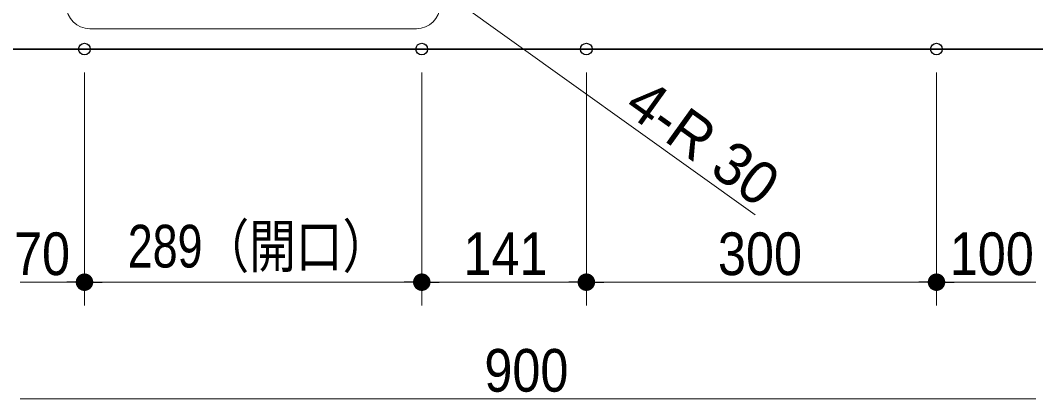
# Model space of a CAD drawing. Units: millimetres, scale not verified. Extents: x -6062 to 6062, y -3045 to 3045.
# Drawn here: x -2097 to -1228, y 565 to 890 of the extents above; entities that cross this region are included whole.
import ezdxf
from ezdxf.enums import TextEntityAlignment as Align

# ---------------------------------------------------------------- set-up
doc = ezdxf.new("R2010")
doc.units = ezdxf.units.MM
doc.header["$LTSCALE"] = 20
doc.header["$PDMODE"] = 32
doc.header["$PDSIZE"] = 10
for name, color, linetype, lineweight in [('0-2_5ボウル・キャビネット', 7, 'Continuous', 15), ('0-3_2寸法-2', 7, 'Continuous', 15), ('0-4_0', 7, 'Continuous', 25), ('0-6_2寸法-1', 7, 'Continuous', 15)]:
    doc.layers.add(name, color=color, linetype=linetype, lineweight=lineweight)
doc.layers.add('0-5_Defpoints', color=7, linetype='Continuous')
doc.styles.add('ＭＳ Ｐゴシック', font='')
doc.styles.get('ＭＳ Ｐゴシック').set_extended_font_data('MS PGothic')

# ---------------------------------------------------------------- blocks, each defined once
blk = doc.blocks.new('_Dot')
at = {"layer": '0-4_0'}
blk.add_line((-10, 0), (-20, 0), dxfattribs=at)
for points in [[(0, 0), (-10, 0), (-9.92, 1.25)], [(0, 0), (-9.92, -1.25), (-10, 0)], [(0, 0), (-9.92, 1.25), (-9.69, 2.49)], [(0, 0), (-9.69, -2.49), (-9.92, -1.25)], [(0, 0), (-9.69, 2.49), (-9.3, 3.68)], [(0, 0), (-9.3, -3.68), (-9.69, -2.49)], [(0, 0), (-9.3, 3.68), (-8.76, 4.82)], [(0, 0), (-8.76, -4.82), (-9.3, -3.68)], [(0, 0), (-8.76, 4.82), (-8.09, 5.88)], [(0, 0), (-8.09, -5.88), (-8.76, -4.82)], [(0, 0), (-8.09, 5.88), (-7.29, 6.85)], [(0, 0), (-7.29, -6.85), (-8.09, -5.88)], [(0, 0), (-7.29, 6.85), (-6.37, 7.71)], [(0, 0), (-6.37, -7.71), (-7.29, -6.85)], [(0, 0), (-6.37, 7.71), (-5.36, 8.44)], [(0, 0), (-5.36, -8.44), (-6.37, -7.71)], [(0, 0), (-5.36, 8.44), (-4.26, 9.05)], [(0, 0), (-4.26, -9.05), (-5.36, -8.44)], [(0, 0), (-4.26, 9.05), (-3.09, 9.51)], [(0, 0), (-3.09, -9.51), (-4.26, -9.05)], [(0, 0), (-3.09, 9.51), (-1.87, 9.82)], [(0, 0), (-1.87, -9.82), (-3.09, -9.51)], [(0, 0), (-1.87, 9.82), (-0.63, 9.98)], [(0, 0), (-0.63, -9.98), (-1.87, -9.82)], [(0, 0), (-0.63, 9.98), (0.63, 9.98)], [(0, 0), (0.63, -9.98), (-0.63, -9.98)], [(0, 0), (0.63, 9.98), (1.87, 9.82)], [(0, 0), (1.87, 9.82), (3.09, 9.51)], [(0, 0), (3.09, 9.51), (4.26, 9.05)], [(0, 0), (4.26, 9.05), (5.36, 8.44)], [(0, 0), (5.36, 8.44), (6.37, 7.71)], [(0, 0), (6.37, 7.71), (7.29, 6.85)], [(0, 0), (7.29, 6.85), (8.09, 5.88)], [(0, 0), (8.09, 5.88), (8.76, 4.82)], [(0, 0), (8.76, 4.82), (9.3, 3.68)], [(0, 0), (9.3, 3.68), (9.69, 2.49)], [(0, 0), (9.69, 2.49), (9.92, 1.25)], [(0, 0), (9.92, 1.25), (10, 0)], [(0, 0), (1.87, -9.82), (0.63, -9.98)], [(0, 0), (3.09, -9.51), (1.87, -9.82)], [(0, 0), (4.26, -9.05), (3.09, -9.51)], [(0, 0), (5.36, -8.44), (4.26, -9.05)], [(0, 0), (6.37, -7.71), (5.36, -8.44)], [(0, 0), (7.29, -6.85), (6.37, -7.71)], [(0, 0), (8.09, -5.88), (7.29, -6.85)], [(0, 0), (8.76, -4.82), (8.09, -5.88)], [(0, 0), (9.3, -3.68), (8.76, -4.82)], [(0, 0), (9.69, -2.49), (9.3, -3.68)], [(0, 0), (9.92, -1.25), (9.69, -2.49)], [(0, 0), (10, 0), (9.92, -1.25)]]:
    blk.add_solid(points, dxfattribs=at)
blk = doc.blocks.new('グループ-9')
at = {"layer": '0-2_5ボウル・キャビネット'}
blk.add_line((590, 17650), (-5010, 17650), dxfattribs=at)
for centre, start, end in [((-5010, 18050), 180, 270), ((590, 18050), 270, 0)]:
    blk.add_arc(centre, 400, start, end, dxfattribs=at)

msp = doc.modelspace()

# ---------------------------------------------------------------- linework, layer by layer
at = {"layer": '0-2_5ボウル・キャビネット', "lineweight": 30}
msp.add_lwpolyline([(-2112.5, 1280), (-1212.5, 1280), (-1212.5, 865), (-2112.5, 865)], close=True, dxfattribs=at)
at = {"layer": '0-3_2寸法-2'}
msp.add_line((-1746.92, 922.78), (-1467.94, 722.86), dxfattribs=at)
at = {"layer": '0-5_Defpoints'}
for p in [(-2042.5, 865), (-1753.5, 865), (-1753.5, 865), (-1612.5, 865), (-1312.5, 865), (-2042.5, 665), (-1612.5, 665), (-1612.5, 665)]:
    msp.add_point(p, dxfattribs=at)
at = {"layer": '0-6_2寸法-1'}
for p, q in [((-2042.5, 845), (-2042.5, 645)), ((-2042.5, 845), (-2042.5, 645)), ((-1753.5, 845), (-1753.5, 645)), ((-1753.5, 845), (-1753.5, 645)), ((-1612.5, 845), (-1612.5, 645)), ((-1612.5, 845), (-1612.5, 645)), ((-1312.5, 845), (-1312.5, 645)), ((-1312.5, 845), (-1312.5, 645)), ((-2097.49, 665), (-2057.51, 665)), ((-1768.51, 665), (-2027.49, 665)), ((-1738.49, 665), (-1627.51, 665)), ((-1327.51, 665), (-1597.49, 665)), ((-1297.49, 665), (-1227.51, 665)), ((-1227.51, 565), (-2097.49, 565))]:
    msp.add_line(p, q, dxfattribs=at)

# ---------------------------------------------------------------- block references
at = {"layer": '0-2_5ボウル・キャビネット', "xscale": 0.05, "yscale": 0.05}
msp.add_blockref('グループ-9', (-1787.5, 0), dxfattribs=at)
at = {"layer": '0-6_2寸法-1', "xscale": 0.7503418, "yscale": 0.7503418}
for p in [(-2042.5, 665), (-1753.5, 665), (-1612.5, 665), (-1312.5, 665)]:
    msp.add_blockref('_Dot', p, dxfattribs=at)
at = {"layer": '0-6_2寸法-1', "xscale": 0.7503418, "yscale": 0.7503418, "rotation": 180}
for p in [(-2042.5, 665), (-1753.5, 665), (-1612.5, 665), (-1312.5, 665)]:
    msp.add_blockref('_Dot', p, dxfattribs=at)

# ---------------------------------------------------------------- texts
at = {"layer": '0-3_2寸法-2', "style": 'ＭＳ Ｐゴシック'}
msp.add_text('4-R 30', height=36.66, rotation=324.373, dxfattribs=at).set_placement((-1588.2, 802.94), align=Align.BOTTOM_LEFT)
at = {"layer": '0-6_2寸法-1', "style": 'ＭＳ Ｐゴシック'}
for s, width, p in [('289（開口）', 0.8, (-2005.4, 666.58)), ('70', 0.9, (-2102.87, 660.04)), ('141', 0.9, (-1717.86, 660.04)), ('300', 0.9, (-1499.78, 660.04)), ('100', 0.9, (-1301.11, 660.04)), ('900', 0.9, (-1699.88, 560.04))]:
    msp.add_text(s, height=36.66, dxfattribs=dict(at, width=width)).set_placement(p, align=Align.BOTTOM_LEFT)

doc.saveas('drawing.dxf')
